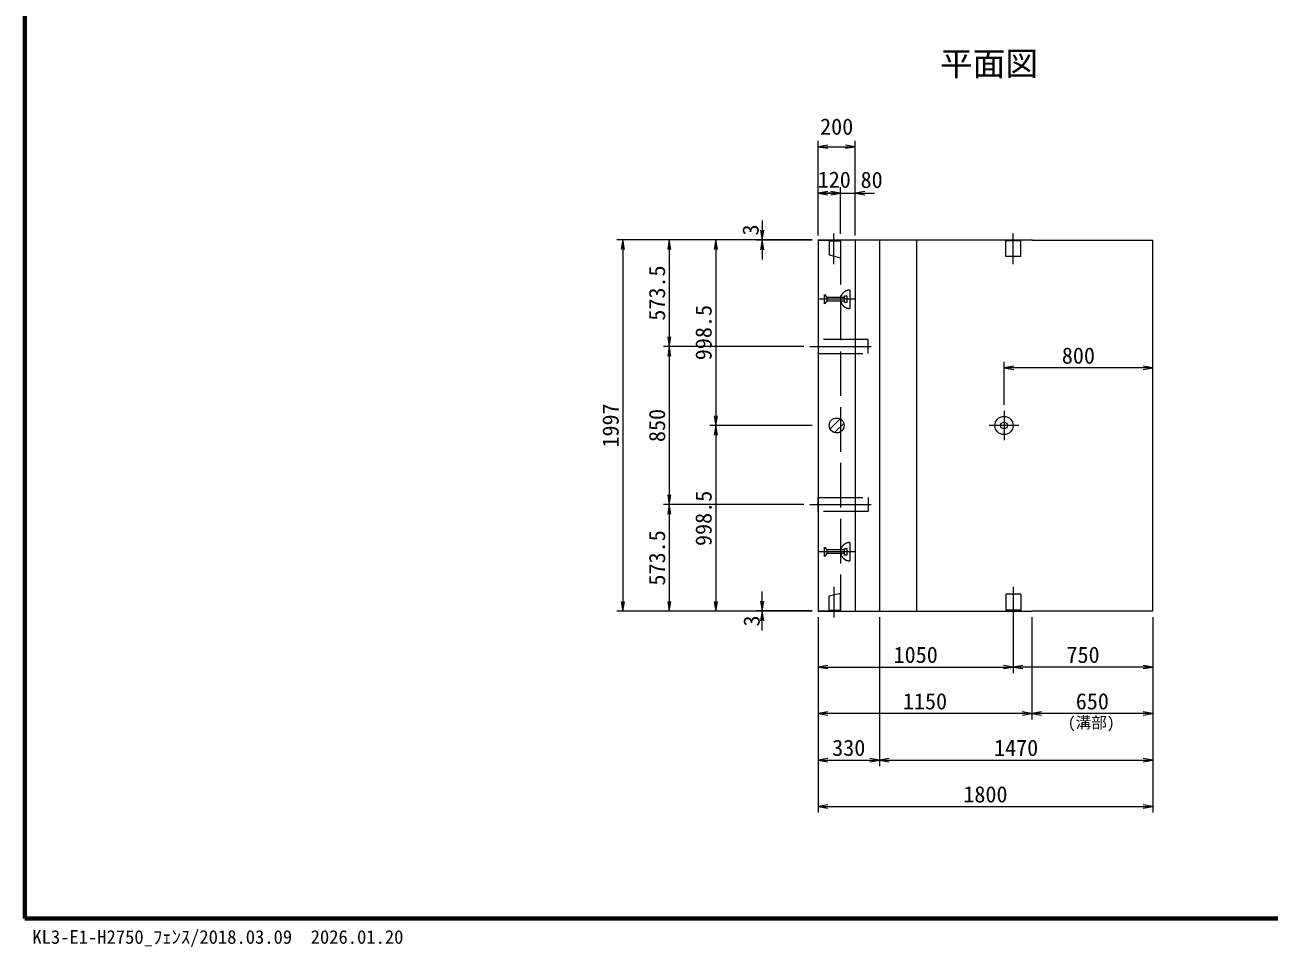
# Model space of a CAD drawing. Units: millimetres at full size, sheet at 1:40. Extents: x 108088 to 123888, y 10657 to 21690.
# Drawn here: x 108088 to 114778, y 10657 to 15614 of the extents above; entities that cross this region are included whole.
import ezdxf
from ezdxf.enums import TextEntityAlignment as Align

# ---------------------------------------------------------------- set-up
doc = ezdxf.new("R2010")
doc.units = ezdxf.units.MM
doc.header["$LTSCALE"] = 40
doc.linetypes.add('CHAIN', pattern=[18.5, 12, -1.5, 3.5, -1.5])
doc.linetypes.add('DASHED', pattern=[7.5, 6, -1.5])
for name, color, linetype, lineweight in [('01図枠', 1, 'Continuous', 70), ('中心', 6, 'CHAIN', 9), ('外形線', 7, 'Continuous', 13), ('寸法', 2, 'Continuous', 9), ('細線', 4, 'Continuous', 9), ('連結部', 4, 'Continuous', 13)]:
    doc.layers.add(name, color=color, linetype=linetype, lineweight=lineweight)
doc.layers.add('文字', color=7, linetype='Continuous')
doc.styles.add('ＭＳ ゴシック', font='')
doc.styles.add('ＭＳ Ｐゴシック', font='')
doc.styles.get('ＭＳ ゴシック').set_extended_font_data('MS Gothic')
doc.styles.get('ＭＳ Ｐゴシック').set_extended_font_data('MS PGothic')

# ---------------------------------------------------------------- blocks, each defined once
blk = doc.blocks.new('open_arrow')
at = {"color": 0, "linetype": 'Continuous', "lineweight": -2}
blk.add_lwpolyline([(7.5, 1.25), (0, 0), (7.5, -1.25)], dxfattribs=at)

msp = doc.modelspace()

# ---------------------------------------------------------------- hatches: boundary and pattern name
at = {"layer": '細線'}
h = msp.add_hatch(dxfattribs=at)
h.set_pattern_fill('USER', color=256, style=0, pattern_type=2)
h.set_pattern_definition([(45, (661.73, -563.28), (-22.45064, 22.45064), [])])
h.paths.add_polyline_path([(112412.76, 13460.47, -1), (112492.76, 13460.47, -1)])

# ---------------------------------------------------------------- linework, layer by layer
at = {"layer": '01図枠'}
msp.add_lwpolyline([(108087.54, 10809.99), (123887.54, 10809.99), (123887.54, 21689.99), (108087.54, 21689.99)], close=True, dxfattribs=at)
at = {"layer": '中心'}
for p, q in [((112437.76, 14327.97), (112437.76, 14492.97)), ((113402.76, 14327.97), (113402.76, 14492.97)), ((112552.76, 14138.97), (112357.76, 14138.97)), ((112307.76, 13885.47), (112637.76, 13885.47)), ((113352.76, 13539.47), (113352.76, 13381.47)), ((113431.76, 13460.47), (113273.76, 13460.47)), ((112307.76, 13035.47), (112637.76, 13035.47)), ((112552.76, 12781.97), (112357.76, 12781.97)), ((112437.76, 12592.97), (112437.76, 12427.97)), ((113402.76, 12592.97), (113402.76, 12427.97))]:
    msp.add_line(p, q, dxfattribs=at)
at = {"layer": '外形線'}
for p, q in [((112352.76, 14458.97), (113502.76, 14458.97)), ((112352.76, 14458.97), (112352.76, 12461.97)), ((112552.76, 14458.97), (112552.76, 12461.97)), ((113505.76, 14455.97), (113502.76, 14458.97)), ((113505.76, 14455.97), (114152.76, 14455.97)), ((114152.76, 12464.97), (114152.76, 14455.97)), ((112352.76, 12461.97), (113502.76, 12461.97)), ((113502.76, 12461.97), (113505.76, 12464.97)), ((113505.76, 12464.97), (114152.76, 12464.97))]:
    msp.add_line(p, q, dxfattribs=at)
msp.add_circle((112452.76, 13460.47), 40, dxfattribs=at)
at = {"layer": '寸法'}
for p, q in [((112352.76, 14481.97), (112352.76, 14990.97)), ((112552.76, 14481.97), (112552.76, 14990.97)), ((112352.76, 14958.97), (112552.76, 14958.97)), ((112352.76, 14490.97), (112352.76, 14740.97)), ((112472.76, 14490.97), (112472.76, 14740.97)), ((112472.76, 14490.97), (112472.76, 14740.97)), ((112552.76, 14490.97), (112552.76, 14740.97)), ((112472.76, 14708.97), (112352.76, 14708.97)), ((112368.76, 14708.97), (112656.76, 14708.97)), ((112052.76, 14562.97), (112052.76, 14351.97)), ((112320.76, 14458.97), (111270.76, 14458.97)), ((111302.76, 14458.97), (111302.76, 12461.97)), ((112320.76, 14458.97), (111520.76, 14458.97)), ((111552.76, 14458.97), (111552.76, 13885.47)), ((112320.76, 14458.97), (111770.76, 14458.97)), ((111802.76, 14458.97), (111802.76, 13460.47)), ((112320.76, 14458.97), (112020.76, 14458.97)), ((112320.76, 14455.97), (112020.76, 14455.97)), ((112275.76, 13885.47), (111520.76, 13885.47)), ((112275.76, 13885.47), (111520.76, 13885.47)), ((111552.76, 13885.47), (111552.76, 13035.47)), ((113352.76, 13571.47), (113352.76, 13802.34)), ((114152.76, 13502.34), (114152.76, 13802.34)), ((114152.76, 13770.34), (113352.76, 13770.34)), ((112321.76, 13460.47), (111770.76, 13460.47)), ((112321.76, 13460.47), (111770.76, 13460.47)), ((111802.76, 13460.47), (111802.76, 12461.97)), ((112275.76, 13035.47), (111520.76, 13035.47)), ((112275.76, 13035.47), (111520.76, 13035.47)), ((111552.76, 13035.47), (111552.76, 12461.97)), ((112052.76, 12357.97), (112052.76, 12568.97)), ((112320.76, 12461.97), (111270.76, 12461.97)), ((112320.76, 12461.97), (111520.76, 12461.97)), ((112320.76, 12461.97), (111770.76, 12461.97)), ((112320.76, 12464.97), (112020.76, 12464.97)), ((112320.76, 12461.97), (112020.76, 12461.97)), ((112352.76, 12429.97), (112352.76, 11379.97)), ((112352.76, 12429.97), (112352.76, 11629.97)), ((112352.76, 12429.97), (112352.76, 11879.97)), ((112352.76, 12429.97), (112352.76, 12129.97)), ((112682.76, 12429.97), (112682.76, 11629.97)), ((112682.76, 12429.97), (112682.76, 11629.97)), ((113402.76, 12429.97), (113402.76, 12129.97)), ((113402.76, 12429.97), (113402.76, 12129.97)), ((113502.76, 12429.97), (113502.76, 11879.97)), ((113502.76, 12429.97), (113502.76, 11879.97)), ((114152.76, 12429.97), (114152.76, 11379.97)), ((114152.76, 12429.97), (114152.76, 11629.97)), ((114152.76, 12429.97), (114152.76, 12129.97)), ((114152.76, 12429.97), (114152.76, 11879.97)), ((112352.76, 12161.97), (113402.76, 12161.97)), ((114152.76, 12161.97), (113402.76, 12161.97)), ((113502.76, 11911.97), (112352.76, 11911.97)), ((114152.76, 11911.97), (113502.76, 11911.97)), ((112352.76, 11661.97), (112682.76, 11661.97)), ((112682.76, 11661.97), (114152.76, 11661.97)), ((112352.76, 11411.97), (114152.76, 11411.97))]:
    msp.add_line(p, q, dxfattribs=at)
at = {"layer": '寸法', "color": 3, "linetype": 'DASHED'}
for p, q in [((112522.76, 14188.02), (112522.76, 14089.92)), ((112387.76, 14114), (112387.76, 14164.02)), ((112387.76, 14164.02), (112399.43, 14149.02)), ((112399.43, 14129), (112387.76, 14114)), ((112495.76, 14149.02), (112399.43, 14149.02)), ((112399.43, 14149.02), (112399.43, 14129)), ((112495.76, 14129), (112399.43, 14129)), ((112495.76, 14120.97), (112495.76, 14156.97)), ((112495.76, 14156.97), (112507.76, 14156.97)), ((112507.76, 14120.97), (112495.76, 14120.97)), ((112507.76, 14156.97), (112507.76, 14120.97)), ((112387.76, 12757), (112387.76, 12807.02)), ((112387.76, 12807.02), (112399.43, 12792.02)), ((112495.76, 12792.02), (112399.43, 12792.02)), ((112399.43, 12792.02), (112399.43, 12772)), ((112495.76, 12763.97), (112495.76, 12799.97)), ((112495.76, 12799.97), (112507.76, 12799.97)), ((112507.76, 12799.97), (112507.76, 12763.97)), ((112522.76, 12831.02), (112522.76, 12732.92)), ((112399.43, 12772), (112387.76, 12757)), ((112495.76, 12772), (112399.43, 12772)), ((112507.76, 12763.97), (112495.76, 12763.97))]:
    msp.add_line(p, q, dxfattribs=at)
at = {"layer": '寸法', "color": 3}
msp.add_circle((113352.76, 13460.47), 18, dxfattribs=at)
at = {"layer": '寸法', "color": 3, "linetype": 'DASHED'}
for centre in [(112522.76, 14138.97), (112522.76, 12781.97)]:
    msp.add_arc(centre, 49.05, 90, 270, dxfattribs=at)
at = {"layer": '細線', "linetype": 'DASHED'}
for p, q in [((112352.76, 14455.97), (112472.76, 14455.97)), ((112412.76, 14452.97), (112412.76, 14376.97)), ((112412.76, 14452.97), (112472.76, 14452.97)), ((112472.76, 14458.97), (112472.76, 12461.97)), ((112472.76, 14452.97), (112472.76, 14361.97)), ((112412.76, 14376.97), (112472.76, 14361.97)), ((112412.76, 12543.97), (112472.76, 12558.97)), ((112412.76, 12467.97), (112412.76, 12543.97)), ((112472.76, 12467.97), (112472.76, 12558.97)), ((112352.76, 12464.97), (112472.76, 12464.97)), ((112412.76, 12467.97), (112472.76, 12467.97))]:
    msp.add_line(p, q, dxfattribs=at)
at = {"layer": '細線'}
for p, q in [((112682.76, 14458.97), (112682.76, 12461.97)), ((112882.76, 14458.97), (112882.76, 12461.97)), ((113442.76, 14452.97), (113362.76, 14452.97)), ((113362.76, 14367.97), (113362.76, 14452.97)), ((113442.76, 14367.97), (113442.76, 14452.97)), ((113442.76, 14367.97), (113362.76, 14367.97)), ((113442.76, 12552.97), (113362.76, 12552.97)), ((113362.76, 12552.97), (113362.76, 12467.97)), ((113442.76, 12552.97), (113442.76, 12467.97)), ((113442.76, 12467.97), (113362.76, 12467.97))]:
    msp.add_line(p, q, dxfattribs=at)
at = {"layer": '細線', "linetype": 'DASHED'}
for points in [[(112352.76, 13847.97), (112622.76, 13847.97), (112622.76, 13922.97), (112352.76, 13922.97)], [(112352.76, 13072.97), (112622.76, 13072.97), (112622.76, 12997.97), (112352.76, 12997.97)]]:
    msp.add_lwpolyline(points, close=True, dxfattribs=at)
at = {"layer": '連結部', "color": 3}
msp.add_circle((113352.76, 13460.47), 49, dxfattribs=at)

# ---------------------------------------------------------------- block references
at = {"layer": '寸法', "xscale": 6.93, "yscale": 6.93}
for p in [(112352.76, 14958.97), (112352.76, 14708.97), (112552.76, 14708.97), (113352.76, 13770.34), (112352.76, 12161.97), (113402.76, 12161.97), (112352.76, 11911.97), (113502.76, 11911.97), (112352.76, 11661.97), (112682.76, 11661.97), (112352.76, 11411.97)]:
    msp.add_blockref('open_arrow', p, dxfattribs=at)
for p, rotation in [((112552.76, 14958.97), 180), ((112472.76, 14708.97), 180), ((112472.76, 14708.97), 180), ((111302.76, 14458.97), 270), ((111552.76, 14458.97), 270), ((111802.76, 14458.97), 270), ((112052.76, 14458.97), 90), ((112052.76, 14455.97), 270), ((111552.76, 13885.47), 90), ((111552.76, 13885.47), 270), ((114152.76, 13770.34), 180), ((111802.76, 13460.47), 90), ((111802.76, 13460.47), 270), ((111552.76, 13035.47), 90), ((111552.76, 13035.47), 270), ((111302.76, 12461.97), 90), ((111552.76, 12461.97), 90), ((111802.76, 12461.97), 90), ((112052.76, 12464.97), 90), ((112052.76, 12461.97), 270), ((113402.76, 12161.97), 180), ((114152.76, 12161.97), 180), ((113502.76, 11911.97), 180), ((114152.76, 11911.97), 180), ((112682.76, 11661.97), 180), ((114152.76, 11661.97), 180), ((114152.76, 11411.97), 180)]:
    msp.add_blockref('open_arrow', p, dxfattribs=dict(at, rotation=rotation))

# ---------------------------------------------------------------- texts
at = {"layer": '寸法', "style": 'ＭＳ ゴシック'}
for s, p in [('200', (112452.76, 15066.97)), ('120', (112439.74, 14781.77)), ('80', (112640.78, 14780.78)), ('800', (113752.76, 13836.34)), ('1050', (112877.76, 12227.97)), ('750', (113777.76, 12227.97)), ('1150', (112927.76, 11977.97)), ('650', (113827.76, 11977.97)), ('330', (112517.76, 11727.97)), ('1470', (113417.76, 11727.97)), ('1800', (113252.76, 11477.97))]:
    msp.add_text(s, height=87.35, dxfattribs=at).set_placement(p, align=Align.MIDDLE_CENTER)
for s, p in [('3', (111989.95, 14511.42)), ('573.5', (111486.76, 14172.22)), ('998.5', (111736.76, 13959.72)), ('1997', (111236.76, 13460.47)), ('850', (111486.76, 13460.47)), ('998.5', (111736.76, 12961.22)), ('573.5', (111486.76, 12748.72)), ('3', (111995.23, 12409.53))]:
    msp.add_text(s, height=87.35, rotation=90, dxfattribs=at).set_placement(p, align=Align.MIDDLE_CENTER)
at = {"layer": '寸法', "color": 3, "style": 'ＭＳ ゴシック'}
msp.add_text('(溝部)', height=61.71, dxfattribs=at).set_placement((113695.76, 11814.4), align=Align.BOTTOM_LEFT)
at = {"layer": '文字', "style": 'ＭＳ Ｐゴシック'}
msp.add_text(' 平面図 ', height=128.7, dxfattribs=at).set_placement((113272.13, 15302.36), align=Align.BOTTOM_CENTER)
at = {"layer": '文字', "style": 'ＭＳ ゴシック'}
msp.add_text('KL3-E1-H2750_ﾌｪﾝｽ/2018.03.09  2026.01.20', height=73.31, dxfattribs=at).set_placement((108127.74, 10652.54), align=Align.BOTTOM_LEFT)

doc.saveas('drawing.dxf')
